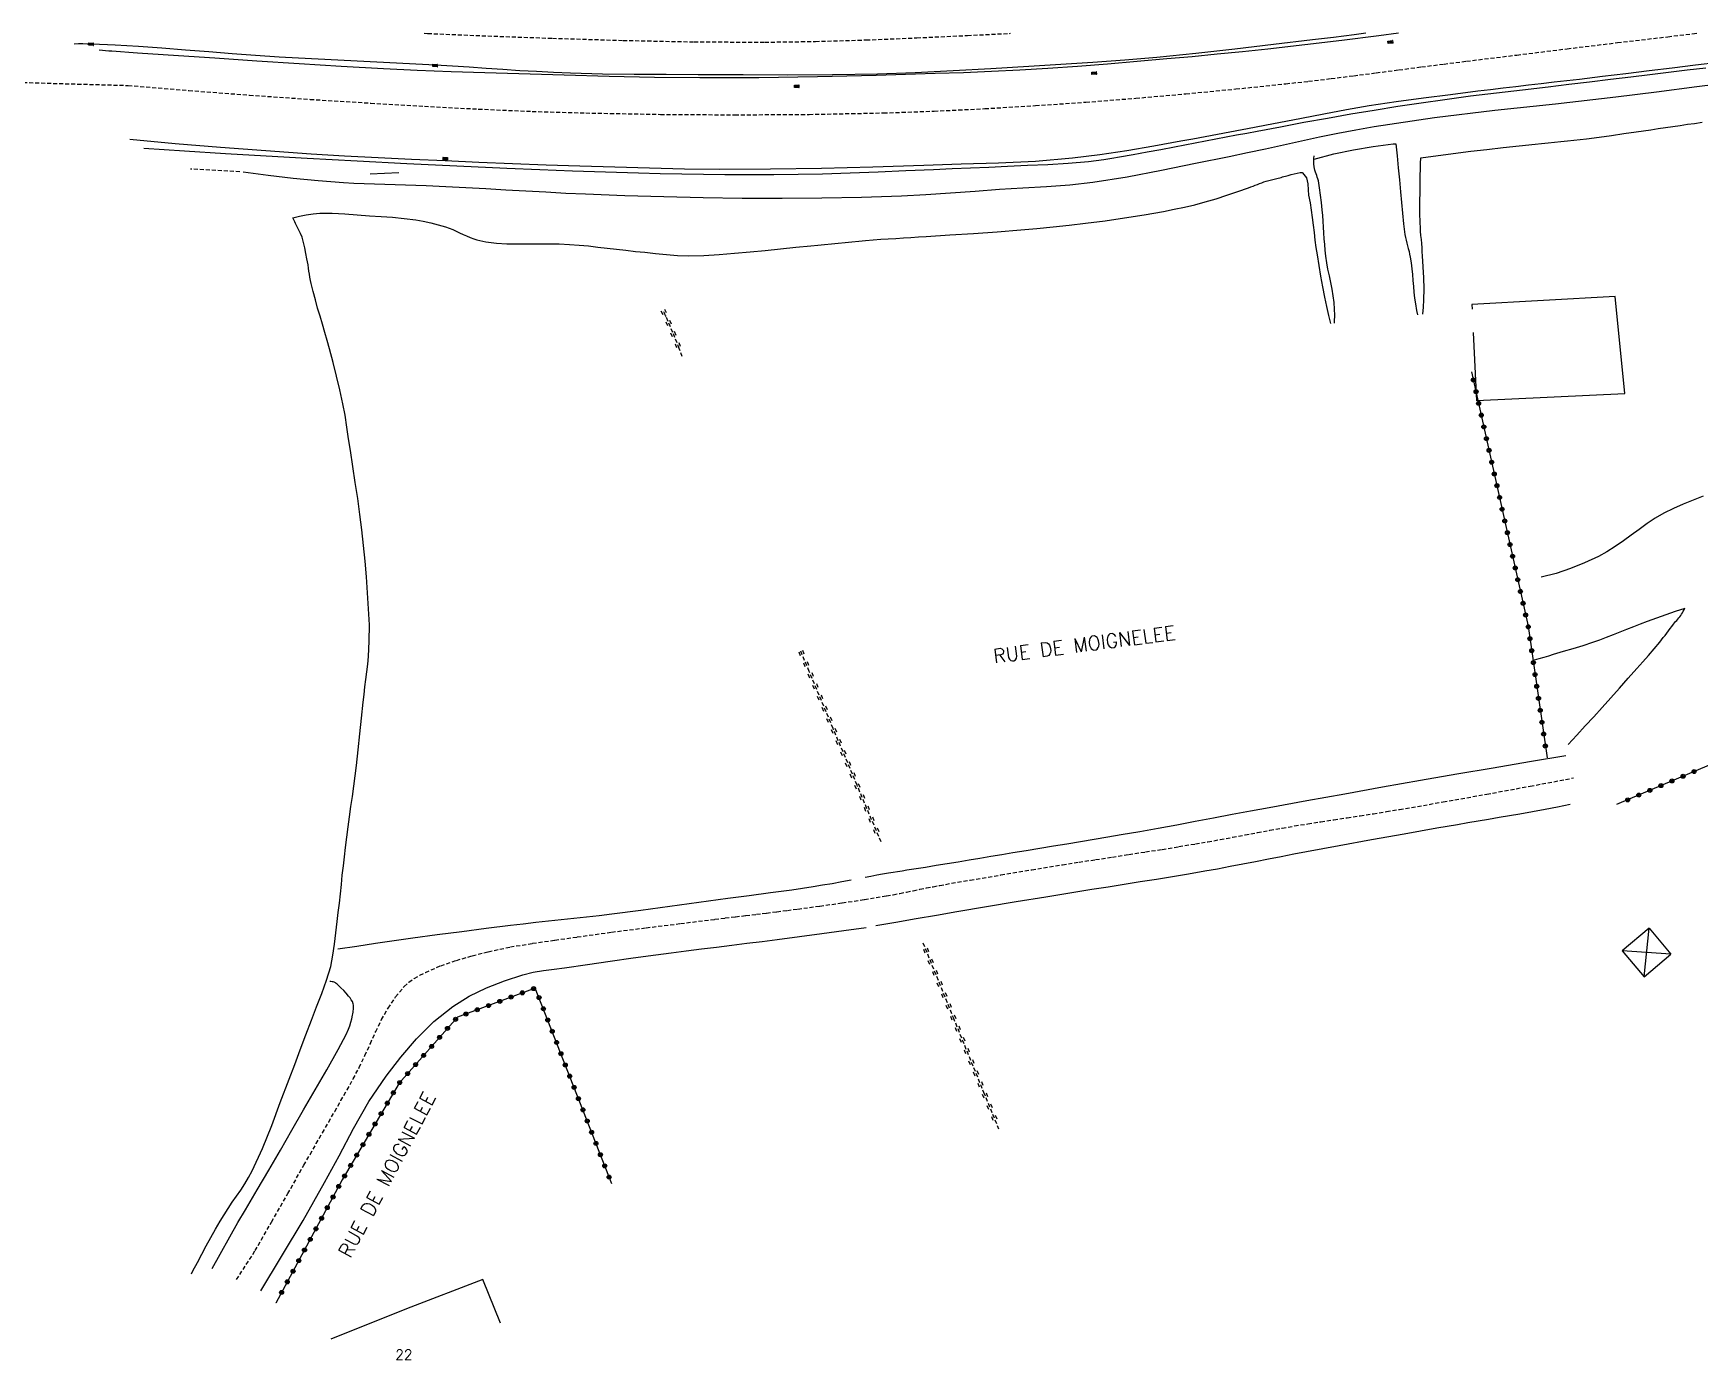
# Model space of a CAD drawing. Header units: millimetres. Extents: x 163000 to 164000, y 125000 to 126000.
# Drawn here: x 163433.7 to 163641.3, y 125834.8 to 126000 of the extents above; entities that cross this region are included whole.
import ezdxf
from ezdxf.enums import TextEntityAlignment as Align

# ---------------------------------------------------------------- set-up
doc = ezdxf.new("R2010")
doc.units = ezdxf.units.MM
doc.linetypes.add('DASHED', pattern=[0.75, 0.5, -0.25])
doc.layers.get('0').update_dxf_attribs({"linetype": 'CONTINUOUS'})
for name, color, linetype in [('W0001', 6, 'DASHED'), ('W0008', 7, 'CONTINUOUS'), ('W0010', 4, 'CONTINUOUS'), ('W0071', 7, 'CONTINUOUS'), ('W0101', 7, 'CONTINUOUS'), ('W0112', 1, 'DASHED'), ('W0120', 7, 'CONTINUOUS'), ('W0211', 2, 'CONTINUOUS'), ('W0214', 2, 'CONTINUOUS'), ('W0220', 5, 'DASHED'), ('W0323', 7, 'CONTINUOUS'), ('W0333', 7, 'CONTINUOUS'), ('W0401', 7, 'CONTINUOUS'), ('W0600', 7, 'CONTINUOUS'), ('W0989', 7, 'CONTINUOUS'), ('W0991', 7, 'CONTINUOUS')]:
    doc.layers.add(name, color=color, linetype=linetype)
doc.styles.get("Standard").update_dxf_attribs({"font": 'romans.shx', "width": 0.85})

# ---------------------------------------------------------------- blocks, each defined once
blk = doc.blocks.new('T401')
for p, q in [((-0.3, 0.3), (0, 0.3)), ((-0.3, -0.25), (-0.3, 0.3)), ((-0.3, 0.15), (0, 0.15)), ((-0.3, 0), (0, 0)), ((0, 0.3), (0, -0.25)), ((-0.3, -0.15), (0, -0.15)), ((-0.3, -0.25), (-0.3, -0.3)), ((-0.3, -0.3), (0, -0.3)), ((0, -0.3), (0, -0.25))]:
    blk.add_line(p, q)
blk = doc.blocks.new('t220o')
at = {"color": 0, "linetype": 'Continuous'}
for p, q in [((-0.25, 0.25), (0.25, 0.25)), ((-0.25, -0.25), (0.25, -0.25))]:
    blk.add_line(p, q, dxfattribs=at)
blk = doc.blocks.new('t323o')
at = {"color": 0, "linetype": 'Continuous'}
for radius in [0.25, 0.15]:
    blk.add_circle((0, 0), radius, dxfattribs=at)

msp = doc.modelspace()

# ---------------------------------------------------------------- linework, layer by layer
at = {"layer": 'W0001'}
for points in [[(163424.98, 125994.09), (163445.55, 125993.51), (163453.1, 125992.88), (163460.66, 125992.31), (163468.22, 125991.78), (163475.78, 125991.31), (163482.47, 125990.92), (163489.17, 125990.57), (163495.87, 125990.28), (163502.57, 125990.08), (163511.84, 125989.91), (163521.11, 125989.85), (163530.38, 125989.91), (163539.65, 125990.09), (163545.96, 125990.31), (163552.26, 125990.62), (163558.56, 125991), (163564.85, 125991.43), (163571.08, 125991.92), (163577.31, 125992.47), (163583.53, 125993.07), (163589.75, 125993.72), (163592.57, 125994.03), (163595.39, 125994.37), (163598.2, 125994.72), (163601.02, 125995.08), (163603.83, 125995.45), (163606.64, 125995.82), (163609.45, 125996.18), (163612.27, 125996.53), (163618.54, 125997.3), (163624.8, 125998.08), (163631.07, 125998.84), (163637.34, 125999.58), (163640.64, 125999.97), (163640.92, 126000)], [(163482.43, 126000), (163482.86, 125999.98), (163489.59, 125999.7), (163498.4, 125999.39), (163507.22, 125999.12), (163516.04, 125998.94), (163524.86, 125998.9), (163531.17, 125998.99), (163537.48, 125999.18), (163543.79, 125999.44), (163550.09, 125999.73), (163555.46, 126000)], [(163459.05, 125844.79), (163459.05, 125844.79), (163461.38, 125848.41), (163463.4, 125851.96), (163465.43, 125855.5), (163467.45, 125859.05), (163468.22, 125860.39), (163468.99, 125861.73), (163469.76, 125863.07), (163470.53, 125864.41), (163471.29, 125865.75), (163472.06, 125867.09), (163472.82, 125868.43), (163473.58, 125869.78), (163474.34, 125871.22), (163475.04, 125872.7), (163475.72, 125874.19), (163476.39, 125875.68), (163477.13, 125877.17), (163477.94, 125878.62), (163478.87, 125880), (163479.94, 125881.29), (163480.53, 125881.84), (163481.19, 125882.3), (163481.89, 125882.7), (163482.6, 125883.06), (163484.49, 125883.88), (163486.44, 125884.55), (163488.42, 125885.12), (163490.4, 125885.63), (163493.16, 125886.22), (163495.93, 125886.68), (163498.72, 125887.07), (163501.5, 125887.47), (163505.78, 125888.07), (163510.07, 125888.61), (163514.35, 125889.14), (163518.64, 125889.67), (163519.93, 125889.83), (163521.22, 125889.99), (163522.51, 125890.14), (163523.8, 125890.29), (163525.08, 125890.45), (163526.37, 125890.61), (163527.66, 125890.77), (163528.95, 125890.94), (163531.72, 125891.32), (163534.49, 125891.71), (163537.26, 125892.13), (163540.03, 125892.58), (163540.85, 125892.73), (163541.68, 125892.89), (163542.51, 125893.06), (163543.33, 125893.23), (163544.16, 125893.4), (163544.98, 125893.57), (163545.81, 125893.73), (163546.64, 125893.89), (163550.45, 125894.56), (163554.27, 125895.2), (163558.1, 125895.83), (163561.92, 125896.45), (163563.99, 125896.78), (163566.06, 125897.1), (163568.14, 125897.42), (163570.21, 125897.74), (163572.28, 125898.06), (163574.35, 125898.38), (163576.42, 125898.72), (163578.49, 125899.06), (163580.03, 125899.33), (163581.58, 125899.6), (163583.12, 125899.89), (163584.67, 125900.18), (163586.21, 125900.46), (163587.75, 125900.75), (163589.3, 125901.02), (163590.84, 125901.29), (163592.48, 125901.56), (163594.11, 125901.82), (163595.74, 125902.07), (163597.38, 125902.32), (163599.02, 125902.57), (163600.65, 125902.82), (163602.29, 125903.08), (163603.92, 125903.35), (163609.34, 125904.28), (163614.77, 125905.25), (163620.18, 125906.25), (163625.59, 125907.27)]]:
    msp.add_lwpolyline(points, dxfattribs=at)
at = {"layer": 'W0008'}
for points in [[(163599.73, 126000), (163598.27, 125999.81), (163595.67, 125999.49), (163593.08, 125999.18), (163588.23, 125998.59), (163583.39, 125998.02), (163578.54, 125997.47), (163573.68, 125996.99), (163569.7, 125996.65), (163565.71, 125996.36), (163561.71, 125996.1), (163557.72, 125995.85), (163553.01, 125995.57), (163548.3, 125995.31), (163543.59, 125995.09), (163538.87, 125994.93), (163533.29, 125994.82), (163527.72, 125994.8), (163522.14, 125994.82), (163516.57, 125994.85), (163512.58, 125994.86), (163508.6, 125994.87), (163504.62, 125994.92), (163500.64, 125995.03), (163498.53, 125995.12), (163496.43, 125995.23), (163494.33, 125995.35), (163492.23, 125995.49), (163490.13, 125995.63), (163488.03, 125995.77), (163485.94, 125995.91), (163483.83, 125996.03), (163481.4, 125996.16), (163478.96, 125996.29), (163476.53, 125996.41), (163474.09, 125996.53), (163471.66, 125996.65), (163469.22, 125996.77), (163466.79, 125996.9), (163464.35, 125997.05), (163461.43, 125997.24), (163458.52, 125997.45), (163455.6, 125997.68), (163452.69, 125997.91), (163449.77, 125998.14), (163446.85, 125998.34), (163443.93, 125998.51), (163441.01, 125998.65), (163440.47, 125998.67), (163439.93, 125998.68), (163439.39, 125998.68), (163438.84, 125998.67)], [(163445.77, 125986.81), (163451.41, 125986.3), (163457.06, 125985.82), (163462.71, 125985.39), (163468.36, 125985), (163472.52, 125984.75), (163476.69, 125984.53), (163480.85, 125984.34), (163485.02, 125984.16), (163489.22, 125983.97), (163493.42, 125983.8), (163497.63, 125983.64), (163501.83, 125983.5), (163506.16, 125983.36), (163510.5, 125983.23), (163514.83, 125983.13), (163519.17, 125983.08), (163525.55, 125983.11), (163531.93, 125983.22), (163538.3, 125983.38), (163544.68, 125983.58), (163549.31, 125983.73), (163553.94, 125983.87), (163558.57, 125984.1), (163563.19, 125984.48), (163566.58, 125984.89), (163569.94, 125985.42), (163573.3, 125986.01), (163576.65, 125986.6), (163578.18, 125986.87), (163579.72, 125987.15), (163581.24, 125987.43), (163582.77, 125987.73), (163584.3, 125988.02), (163585.83, 125988.32), (163587.36, 125988.61), (163588.89, 125988.9), (163591.7, 125989.44), (163594.5, 125989.99), (163597.32, 125990.52), (163600.14, 125991), (163603.51, 125991.51), (163606.89, 125991.97), (163610.27, 125992.4), (163613.66, 125992.82), (163615.24, 125993.02), (163616.82, 125993.21), (163618.41, 125993.39), (163619.99, 125993.58), (163621.57, 125993.76), (163623.16, 125993.94), (163624.74, 125994.13), (163626.32, 125994.31), (163629.21, 125994.66), (163632.1, 125995.01), (163634.99, 125995.36), (163637.87, 125995.72), (163640.76, 125996.07), (163643.65, 125996.41)], [(163624.61, 125910.02), (163620.08, 125909.26), (163615.56, 125908.5), (163611.03, 125907.73), (163606.51, 125906.94), (163601.8, 125906.11), (163597.08, 125905.26), (163592.37, 125904.41), (163587.66, 125903.55), (163585.36, 125903.13), (163583.06, 125902.7), (163580.76, 125902.27), (163578.46, 125901.84), (163576.16, 125901.41), (163573.86, 125900.99), (163571.55, 125900.58), (163569.25, 125900.17), (163567.56, 125899.88), (163565.87, 125899.59), (163564.18, 125899.31), (163562.49, 125899.04), (163560.8, 125898.76), (163559.11, 125898.49), (163557.42, 125898.21), (163555.73, 125897.93), (163554.37, 125897.71), (163553.01, 125897.48), (163551.65, 125897.25), (163550.29, 125897.03), (163548.93, 125896.8), (163547.57, 125896.57), (163546.21, 125896.35), (163544.85, 125896.13), (163544.28, 125896.04), (163543.7, 125895.95), (163543.12, 125895.86), (163542.55, 125895.77), (163541.97, 125895.68), (163541.39, 125895.59), (163540.82, 125895.5), (163540.24, 125895.4), (163539.51, 125895.28), (163538.79, 125895.15), (163538.06, 125895.01), (163537.34, 125894.88)], [(163538.67, 125888.88), (163541.19, 125889.33), (163543.71, 125889.77), (163546.24, 125890.2), (163548.76, 125890.63), (163552.46, 125891.26), (163556.17, 125891.87), (163559.87, 125892.48), (163563.58, 125893.09), (163565.59, 125893.41), (163567.6, 125893.73), (163569.61, 125894.05), (163571.62, 125894.36), (163573.63, 125894.68), (163575.63, 125895.01), (163577.64, 125895.34), (163579.64, 125895.69), (163581.23, 125895.97), (163582.82, 125896.27), (163584.4, 125896.57), (163585.99, 125896.88), (163587.57, 125897.19), (163589.16, 125897.5), (163590.74, 125897.8), (163592.33, 125898.1), (163596.38, 125898.85), (163600.43, 125899.59), (163604.49, 125900.32), (163608.55, 125901.04), (163609.84, 125901.27), (163611.13, 125901.49), (163612.42, 125901.71), (163613.72, 125901.93), (163615.01, 125902.15), (163616.3, 125902.37), (163617.6, 125902.59), (163618.89, 125902.82), (163620.46, 125903.11), (163622.03, 125903.4), (163623.59, 125903.69), (163625.16, 125903.99)], [(163471.68, 125885.99), (163474.02, 125886.34), (163476.35, 125886.68), (163478.69, 125887.02), (163481.02, 125887.34), (163484.06, 125887.76), (163487.1, 125888.16), (163490.14, 125888.56), (163493.18, 125888.94), (163494.76, 125889.12), (163496.34, 125889.3), (163497.91, 125889.47), (163499.49, 125889.64), (163501.07, 125889.8), (163502.65, 125889.98), (163504.22, 125890.15), (163505.8, 125890.34), (163509.42, 125890.8), (163513.03, 125891.29), (163516.65, 125891.79), (163520.26, 125892.29), (163522.91, 125892.64), (163525.57, 125892.99), (163528.22, 125893.35), (163530.86, 125893.75), (163532.05, 125893.94), (163533.25, 125894.14), (163534.44, 125894.36), (163535.62, 125894.59)], [(163462.08, 125843.4), (163462.08, 125843.4), (163467.36, 125852.17), (163467.36, 125852.17), (163467.36, 125852.17), (163467.36, 125852.17), (163468.67, 125854.52), (163470, 125856.87), (163471.84, 125860.22), (163473.63, 125863.61), (163475.53, 125866.96), (163477.69, 125870.14), (163479.53, 125872.51), (163481.48, 125874.79), (163483.62, 125876.93), (163485.98, 125878.82), (163488.03, 125880.1), (163490.19, 125881.15), (163492.42, 125882.02), (163494.7, 125882.76), (163495.98, 125883.08), (163497.29, 125883.28), (163498.6, 125883.44), (163499.91, 125883.62), (163502.75, 125884.04), (163505.59, 125884.46), (163508.44, 125884.85), (163511.28, 125885.24), (163513.17, 125885.49), (163515.06, 125885.74), (163516.95, 125885.97), (163518.84, 125886.21), (163520.74, 125886.44), (163522.63, 125886.68), (163524.52, 125886.91), (163526.41, 125887.16), (163529.17, 125887.52), (163531.94, 125887.89), (163534.7, 125888.26), (163537.46, 125888.64)], [(163456.02, 125846.18), (163456.02, 125846.18), (163459.23, 125851.89), (163459.23, 125851.89), (163459.23, 125851.89), (163459.23, 125851.89), (163460.18, 125853.48), (163461.63, 125855.96), (163463.08, 125858.44), (163464.51, 125860.93), (163465.94, 125863.41), (163467.4, 125865.92), (163468.86, 125868.42), (163470.3, 125870.93), (163471.71, 125873.46), (163472.05, 125874.08), (163472.39, 125874.7), (163472.72, 125875.33), (163473, 125875.98), (163473.16, 125876.41), (163473.3, 125876.85), (163473.42, 125877.29), (163473.51, 125877.74), (163473.54, 125877.91), (163473.57, 125878.09), (163473.6, 125878.26), (163473.62, 125878.43), (163473.63, 125878.61), (163473.63, 125878.79), (163473.61, 125878.96), (163473.58, 125879.14), (163473.49, 125879.41), (163473.35, 125879.65), (163473.19, 125879.88), (163473.02, 125880.1), (163472.72, 125880.47), (163472.4, 125880.82), (163472.06, 125881.15), (163471.71, 125881.47), (163471.6, 125881.57), (163471.48, 125881.66), (163471.36, 125881.75), (163471.22, 125881.82), (163471.09, 125881.86), (163470.95, 125881.89), (163470.81, 125881.91), (163470.67, 125881.91)]]:
    msp.add_lwpolyline(points, dxfattribs=at)
at = {"layer": 'W0010'}
for points in [[(163603.78, 126000), (163601.34, 125999.7), (163596.73, 125999.12), (163592.11, 125998.56), (163587.49, 125998.03), (163584.35, 125997.7), (163581.21, 125997.39), (163578.07, 125997.09), (163574.92, 125996.81), (163571.22, 125996.48), (163567.52, 125996.17), (163563.82, 125995.87), (163560.11, 125995.62), (163556.6, 125995.42), (163553.09, 125995.24), (163549.58, 125995.1), (163546.07, 125994.98), (163538.74, 125994.76), (163531.42, 125994.59), (163524.09, 125994.47), (163516.76, 125994.45), (163511.12, 125994.5), (163505.48, 125994.63), (163499.85, 125994.79), (163494.21, 125994.96), (163490, 125995.09), (163485.78, 125995.22), (163481.57, 125995.38), (163477.36, 125995.57), (163472.1, 125995.86), (163466.84, 125996.19), (163461.59, 125996.55), (163456.34, 125996.9), (163453.13, 125997.11), (163449.93, 125997.32), (163446.73, 125997.53), (163443.52, 125997.76), (163443.13, 125997.79), (163442.73, 125997.82), (163442.34, 125997.86), (163441.94, 125997.89)], [(163447.51, 125985.68), (163452.59, 125985.35), (163457.68, 125985.03), (163462.76, 125984.73), (163467.84, 125984.44), (163474.06, 125984.11), (163480.28, 125983.79), (163486.5, 125983.49), (163492.72, 125983.22), (163496.82, 125983.05), (163500.92, 125982.89), (163505.02, 125982.74), (163509.13, 125982.62), (163511.82, 125982.55), (163514.51, 125982.5), (163517.2, 125982.46), (163519.89, 125982.44), (163522.93, 125982.43), (163525.97, 125982.44), (163529, 125982.47), (163532.04, 125982.52), (163535.5, 125982.62), (163538.96, 125982.76), (163542.42, 125982.91), (163545.88, 125983.05), (163548.17, 125983.15), (163550.47, 125983.24), (163552.77, 125983.34), (163555.07, 125983.45), (163557.59, 125983.57), (163560.12, 125983.68), (163562.64, 125983.83), (163565.16, 125984.04), (163566.13, 125984.16), (163567.1, 125984.3), (163568.06, 125984.46), (163569.02, 125984.62), (163570.74, 125984.91), (163572.46, 125985.23), (163574.17, 125985.55), (163575.89, 125985.88), (163577.17, 125986.12), (163578.46, 125986.36), (163579.75, 125986.6), (163581.03, 125986.85), (163582.32, 125987.09), (163583.6, 125987.34), (163584.89, 125987.58), (163586.17, 125987.82), (163589.09, 125988.37), (163592.01, 125988.92), (163594.93, 125989.45), (163597.85, 125989.96), (163600.77, 125990.45), (163603.69, 125990.92), (163606.62, 125991.36), (163609.55, 125991.78), (163612.77, 125992.2), (163615.99, 125992.59), (163619.22, 125992.96), (163622.44, 125993.35), (163625.01, 125993.66), (163627.59, 125993.97), (163630.17, 125994.28), (163632.74, 125994.6), (163635.07, 125994.88), (163637.4, 125995.16), (163639.73, 125995.44), (163642.06, 125995.72)]]:
    msp.add_lwpolyline(points, dxfattribs=at)
at = {"layer": 'W0071'}
for points in [[(163641.74, 125942.36), (163640.49, 125941.88), (163639.24, 125941.38), (163638.02, 125940.83), (163636.82, 125940.23), (163635.76, 125939.61), (163634.74, 125938.94), (163633.75, 125938.23), (163632.77, 125937.51), (163631.79, 125936.79), (163630.78, 125936.09), (163629.75, 125935.44), (163628.68, 125934.85), (163626.96, 125934.05), (163625.2, 125933.35), (163623.4, 125932.75), (163621.57, 125932.26)], [(163639.43, 125928.38), (163638.25, 125927.98), (163637.08, 125927.58), (163635.9, 125927.16), (163634.74, 125926.74), (163633.89, 125926.42), (163633.04, 125926.09), (163632.19, 125925.76), (163631.35, 125925.42), (163630.51, 125925.09), (163629.66, 125924.76), (163628.81, 125924.44), (163627.95, 125924.14), (163626.74, 125923.74), (163625.51, 125923.36), (163624.28, 125923), (163623.05, 125922.63), (163622.46, 125922.45), (163621.87, 125922.27), (163621.28, 125922.09), (163620.7, 125921.92)], [(163624.92, 125911.44), (163625.98, 125912.59), (163627.04, 125913.74), (163628.1, 125914.9), (163629.15, 125916.06), (163630.24, 125917.26), (163631.32, 125918.47), (163632.4, 125919.68), (163633.48, 125920.9), (163634.2, 125921.71), (163634.92, 125922.53), (163635.63, 125923.35), (163636.33, 125924.19), (163636.55, 125924.46), (163636.76, 125924.74), (163636.98, 125925.02), (163637.19, 125925.3), (163637.4, 125925.59), (163637.61, 125925.87), (163637.83, 125926.15), (163638.04, 125926.43), (163638.17, 125926.58), (163638.3, 125926.74), (163638.43, 125926.89), (163638.56, 125927.04), (163638.68, 125927.19), (163638.81, 125927.35), (163638.93, 125927.51), (163639.05, 125927.67), (163639.15, 125927.84), (163639.25, 125928.02), (163639.35, 125928.2), (163639.43, 125928.38)]]:
    msp.add_lwpolyline(points, dxfattribs=at)
at = {"layer": 'W0101'}
for points in [[(163491.95, 125839.37), (163489.74, 125844.81), (163480.21, 125841.15)], [(163480.21, 125841.15), (163470.79, 125837.37)]]:
    msp.add_lwpolyline(points, dxfattribs=at)
at = {"layer": 'W0112'}
msp.add_lwpolyline([(163459.48, 125982.75), (163453.33, 125983.09)], dxfattribs=at)
at = {"layer": 'W0120'}
msp.add_lwpolyline([(163475.69, 125982.49), (163479.27, 125982.66)], dxfattribs=at)
at = {"layer": 'W0211'}
for points in [[(163645.99, 125993.94), (163640.95, 125993.33), (163635.91, 125992.68), (163630.87, 125992.05), (163623.34, 125991.19), (163615.79, 125990.37), (163608.25, 125989.46), (163600.74, 125988.36), (163598.48, 125987.96), (163596.21, 125987.53), (163593.96, 125987.06), (163591.71, 125986.57), (163589.46, 125986.08), (163587.22, 125985.58), (163584.97, 125985.1), (163582.71, 125984.64), (163578.48, 125983.78), (163574.25, 125982.9), (163570, 125982.09), (163565.73, 125981.43), (163562.83, 125981.11), (163559.92, 125980.89), (163557, 125980.72), (163554.09, 125980.54), (163551.04, 125980.31), (163547.98, 125980.08), (163544.92, 125979.87), (163541.86, 125979.72), (163536.91, 125979.56), (163531.96, 125979.46), (163527, 125979.43), (163522.05, 125979.44), (163517.17, 125979.5), (163512.29, 125979.62), (163507.41, 125979.78), (163502.53, 125979.96), (163500.05, 125980.07), (163497.56, 125980.2), (163495.08, 125980.34), (163492.59, 125980.48), (163490.11, 125980.63), (163487.63, 125980.77), (163485.14, 125980.9), (163482.66, 125981.02), (163481.37, 125981.07), (163480.08, 125981.1), (163478.8, 125981.13), (163477.51, 125981.16), (163476.22, 125981.2), (163474.94, 125981.24), (163473.65, 125981.3), (163472.36, 125981.37), (163469.24, 125981.62), (163466.12, 125981.92), (163463.01, 125982.28), (163459.9, 125982.69)], [(163603.47, 125986.23), (163603.61, 125984.74), (163603.75, 125983.26), (163603.89, 125981.77), (163604.04, 125980.28), (163604.15, 125978.95), (163604.26, 125977.61), (163604.39, 125976.27), (163604.58, 125974.94), (163604.64, 125974.58), (163604.72, 125974.23), (163604.81, 125973.88), (163604.91, 125973.54), (163605, 125973.19), (163605.09, 125972.84), (163605.17, 125972.49), (163605.24, 125972.14), (163605.35, 125971.41), (163605.44, 125970.68), (163605.52, 125969.95), (163605.58, 125969.22), (163605.64, 125968.49), (163605.71, 125967.76), (163605.79, 125967.03), (163605.9, 125966.3), (163606.04, 125965.48), (163606.15, 125964.96)], [(163595.81, 125963.91), (163595.82, 125964.13), (163595.85, 125964.9), (163595.83, 125965.67), (163595.76, 125966.5), (163595.65, 125967.33), (163595.5, 125968.16), (163595.34, 125968.98), (163595.17, 125969.79), (163595, 125970.61), (163594.85, 125971.43), (163594.73, 125972.26), (163594.66, 125972.98), (163594.59, 125973.7), (163594.54, 125974.42), (163594.49, 125975.14), (163594.45, 125975.87), (163594.4, 125976.59), (163594.34, 125977.31), (163594.27, 125978.03), (163594.18, 125978.93), (163594.08, 125979.84), (163593.96, 125980.74), (163593.8, 125981.63), (163593.74, 125981.86), (163593.67, 125982.07), (163593.6, 125982.29), (163593.52, 125982.5), (163593.45, 125982.72), (163593.38, 125982.94), (163593.32, 125983.16), (163593.28, 125983.38), (163593.24, 125983.73), (163593.23, 125984.07), (163593.24, 125984.41), (163593.28, 125984.76)]]:
    msp.add_lwpolyline(points, dxfattribs=at)
at = {"layer": 'W0214'}
for points in [[(163606.56, 125984.49), (163608.11, 125984.71), (163609.67, 125984.92), (163611.23, 125985.13), (163612.79, 125985.32), (163614.79, 125985.55), (163616.8, 125985.77), (163618.8, 125985.98), (163620.81, 125986.19), (163621.61, 125986.27), (163622.41, 125986.36), (163623.21, 125986.44), (163624.01, 125986.52), (163624.82, 125986.6), (163625.62, 125986.69), (163626.42, 125986.78), (163627.21, 125986.88), (163628.76, 125987.08), (163630.31, 125987.29), (163631.85, 125987.52), (163633.4, 125987.74), (163634.31, 125987.87), (163635.22, 125988), (163636.13, 125988.14), (163637.04, 125988.27), (163637.94, 125988.4), (163638.85, 125988.54), (163639.76, 125988.67), (163640.67, 125988.79), (163641.61, 125988.92)], [(163593.28, 125984.35), (163595.71, 125984.98), (163598.16, 125985.51), (163600.64, 125985.92), (163603.13, 125986.22), (163603.21, 125986.23), (163603.3, 125986.23), (163603.38, 125986.23), (163603.47, 125986.23)], [(163606.83, 125965.03), (163606.9, 125965.88), (163606.94, 125966.83), (163606.96, 125968.19), (163606.92, 125969.56), (163606.86, 125970.92), (163606.79, 125972.28), (163606.75, 125972.79), (163606.72, 125973.3), (163606.67, 125973.81), (163606.63, 125974.32), (163606.58, 125974.84), (163606.54, 125975.35), (163606.51, 125975.86), (163606.48, 125976.37), (163606.45, 125977.69), (163606.45, 125979), (163606.46, 125980.32), (163606.48, 125981.64), (163606.49, 125982.35), (163606.51, 125983.06), (163606.53, 125983.78), (163606.56, 125984.49)], [(163466.05, 125977.03), (163466.88, 125977.24), (163467.73, 125977.4), (163468.58, 125977.52), (163469.43, 125977.59), (163470.98, 125977.62), (163472.53, 125977.54), (163474.07, 125977.41), (163475.6, 125977.29), (163477.05, 125977.19), (163478.49, 125977.09), (163479.94, 125976.96), (163481.38, 125976.77), (163482.32, 125976.6), (163483.25, 125976.41), (163484.17, 125976.17), (163485.08, 125975.9), (163485.53, 125975.74), (163485.98, 125975.56), (163486.41, 125975.37), (163486.84, 125975.16), (163487.28, 125974.96), (163487.71, 125974.77), (163488.15, 125974.58), (163488.6, 125974.42), (163488.98, 125974.3), (163489.35, 125974.19), (163489.73, 125974.1), (163490.12, 125974.03), (163491.42, 125973.88), (163492.72, 125973.8), (163494.03, 125973.78), (163495.33, 125973.78), (163496.63, 125973.8), (163497.93, 125973.8), (163499.23, 125973.78), (163500.53, 125973.72), (163501.71, 125973.63), (163502.88, 125973.52), (163504.05, 125973.39), (163505.22, 125973.25), (163506.39, 125973.11), (163507.56, 125972.98), (163508.73, 125972.85), (163509.9, 125972.73), (163511.25, 125972.6), (163512.6, 125972.46), (163513.96, 125972.35), (163515.32, 125972.3), (163517.25, 125972.34), (163519.17, 125972.47), (163521.09, 125972.64), (163523.01, 125972.81), (163524.91, 125972.97), (163526.8, 125973.15), (163528.7, 125973.35), (163530.59, 125973.53), (163531.44, 125973.62), (163532.3, 125973.71), (163533.15, 125973.79), (163534, 125973.88), (163534.85, 125973.97), (163535.7, 125974.05), (163536.56, 125974.13), (163537.41, 125974.21), (163538.35, 125974.28), (163539.29, 125974.35), (163540.23, 125974.41), (163541.18, 125974.47), (163542.12, 125974.53), (163543.06, 125974.58), (163544, 125974.64), (163544.95, 125974.71), (163547.89, 125974.9), (163550.84, 125975.09), (163553.79, 125975.3), (163556.73, 125975.53), (163558.75, 125975.71), (163560.76, 125975.89), (163562.78, 125976.1), (163564.79, 125976.34), (163567.23, 125976.66), (163569.66, 125977.01), (163572.09, 125977.4), (163574.52, 125977.83), (163575.82, 125978.09), (163577.12, 125978.36), (163578.41, 125978.66), (163579.69, 125979), (163581.06, 125979.4), (163582.41, 125979.85), (163583.76, 125980.31), (163585.11, 125980.78), (163585.38, 125980.88), (163585.66, 125980.98), (163585.93, 125981.08), (163586.2, 125981.19), (163586.47, 125981.29), (163586.74, 125981.39), (163587.02, 125981.49), (163587.29, 125981.58), (163587.46, 125981.63), (163587.63, 125981.67), (163587.79, 125981.71), (163587.96, 125981.75), (163588.13, 125981.79), (163588.3, 125981.83), (163588.47, 125981.87), (163588.64, 125981.92), (163588.81, 125981.96), (163588.99, 125982.01), (163589.16, 125982.06), (163589.34, 125982.11), (163589.51, 125982.16), (163589.69, 125982.21), (163589.86, 125982.26), (163590.04, 125982.3), (163590.41, 125982.4), (163590.78, 125982.51), (163591.16, 125982.6), (163591.55, 125982.66), (163591.62, 125982.67), (163591.69, 125982.68), (163591.77, 125982.68), (163591.84, 125982.64), (163592.31, 125982.01), (163592.49, 125981.24), (163592.52, 125980.49), (163592.58, 125979.84), (163592.76, 125978.91), (163592.9, 125977.99), (163593.03, 125977.05), (163593.15, 125976.12), (163593.26, 125975.19), (163593.37, 125974.26), (163593.5, 125973.33), (163593.64, 125972.4), (163593.85, 125971.08), (163594.06, 125969.76), (163594.3, 125968.44), (163594.56, 125967.13), (163594.8, 125965.99), (163595.07, 125964.86), (163595.32, 125963.86)], [(163453.43, 125845.52), (163453.63, 125845.88), (163454.18, 125846.92), (163454.73, 125847.96), (163455.29, 125849), (163455.85, 125850.04), (163456.42, 125851.07), (163457.01, 125852.09), (163457.5, 125852.87), (163458, 125853.65), (163458.52, 125854.42), (163459.05, 125855.18), (163459.57, 125855.95), (163460.07, 125856.73), (163460.55, 125857.52), (163461, 125858.34), (163462.3, 125861.12), (163463.44, 125863.98), (163464.5, 125866.87), (163465.59, 125869.74), (163466.3, 125871.57), (163467, 125873.42), (163467.69, 125875.26), (163468.38, 125877.11), (163469.01, 125878.76), (163469.67, 125880.42), (163470.28, 125882.09), (163470.78, 125883.8), (163471.06, 125885.18), (163471.26, 125886.58), (163471.42, 125887.98), (163471.58, 125889.38), (163471.73, 125890.53), (163471.86, 125891.69), (163471.99, 125892.84), (163472.11, 125894), (163472.23, 125895.15), (163472.36, 125896.31), (163472.49, 125897.46), (163472.62, 125898.62), (163472.79, 125899.89), (163472.96, 125901.17), (163473.13, 125902.44), (163473.31, 125903.71), (163473.48, 125904.98), (163473.66, 125906.26), (163473.82, 125907.53), (163473.98, 125908.81), (163474.21, 125910.78), (163474.43, 125912.75), (163474.63, 125914.72), (163474.83, 125916.7), (163474.94, 125917.65), (163475.05, 125918.6), (163475.17, 125919.55), (163475.29, 125920.49), (163475.39, 125921.45), (163475.48, 125922.4), (163475.55, 125923.36), (163475.59, 125924.31), (163475.6, 125926.32), (163475.51, 125928.33), (163475.38, 125930.33), (163475.23, 125932.33), (163475.07, 125934.28), (163474.88, 125936.22), (163474.66, 125938.16), (163474.42, 125940.09), (163474.15, 125942.09), (163473.85, 125944.08), (163473.54, 125946.07), (163473.23, 125948.06), (163473.01, 125949.52), (163472.8, 125950.97), (163472.57, 125952.43), (163472.3, 125953.87), (163471.93, 125955.6), (163471.51, 125957.31), (163471.07, 125959.02), (163470.62, 125960.72), (163470.34, 125961.74), (163470.05, 125962.75), (163469.75, 125963.77), (163469.45, 125964.78), (163469.15, 125965.79), (163468.87, 125966.81), (163468.6, 125967.83), (163468.35, 125968.86), (163468.27, 125969.24), (163468.2, 125969.62), (163468.13, 125970), (163468.07, 125970.39), (163468.02, 125970.77), (163467.96, 125971.16), (163467.89, 125971.54), (163467.82, 125971.92), (163467.69, 125972.6), (163467.56, 125973.28), (163467.41, 125973.96), (163467.22, 125974.62), (163467.04, 125975.06), (163466.83, 125975.49), (163466.61, 125975.91), (163466.4, 125976.33), (163466.31, 125976.51), (163466.22, 125976.68), (163466.14, 125976.86), (163466.05, 125977.03)]]:
    msp.add_lwpolyline(points, dxfattribs=at)
at = {"layer": 'W0220'}
for points in [[(163514.58, 125959.74), (163514.2, 125960.74), (163513.4, 125962.75), (163512.56, 125964.74), (163512.49, 125964.88), (163512.42, 125965.03), (163512.35, 125965.17), (163512.28, 125965.31)], [(163539.33, 125899.3), (163536.34, 125906.37), (163533.36, 125913.44), (163530.39, 125920.52), (163529.28, 125923.18)], [(163544.55, 125886.74), (163548.31, 125877.45), (163552.09, 125868.16), (163553.98, 125863.57)]]:
    msp.add_lwpolyline(points, dxfattribs=at)
at = {"layer": 'W0323'}
for points in [[(163690.84, 125992.82), (163700.73, 125950.37), (163679.69, 125940.08), (163677.83, 125933.7), (163681.38, 125924.77), (163645.22, 125910.04), (163630.95, 125903.95)], [(163612.89, 125957.84), (163619.93, 125926.16), (163622.28, 125909.76)], [(163505.79, 125856.72), (163496.27, 125881.11), (163486.56, 125877.47), (163479.29, 125869.24), (163472.23, 125857.23), (163463.96, 125841.88), (163463.96, 125841.88)]]:
    msp.add_lwpolyline(points, dxfattribs=at)
at = {"layer": 'W0333'}
for points in [[(163613.5, 125954.26), (163631.98, 125955.13), (163630.75, 125967.23), (163612.91, 125966.25), (163612.94, 125965.65)], [(163613.08, 125962.75), (163613.49, 125954.24)]]:
    msp.add_lwpolyline(points, dxfattribs=at)
at = {"layer": 'W0600'}
for points in [[(163634.99, 125888.55), (163637.71, 125885.33), (163631.64, 125885.73)], [(163634.99, 125888.55), (163631.64, 125885.73), (163634.36, 125882.51), (163637.71, 125885.33)], [(163634.36, 125882.51), (163634.99, 125888.55)]]:
    msp.add_lwpolyline(points, dxfattribs=at)

# ---------------------------------------------------------------- block references
at = {"layer": 'W0220'}
for p, rotation in [((163512.29, 125965.28), 117.9233054684158), ((163512.91, 125963.91), 112.8870523853233), ((163513.48, 125962.53), 111.7374475451708), ((163514.04, 125961.14), 111.7374475451708), ((163529.44, 125922.8), 112.6725963698159), ((163530.02, 125921.42), 112.6725963698159), ((163530.6, 125920.04), 112.7576415418828), ((163531.18, 125918.65), 112.7576415418828), ((163531.76, 125917.27), 112.7576415418828), ((163532.34, 125915.89), 112.7576415418828), ((163532.92, 125914.5), 112.7576415418828), ((163533.5, 125913.12), 112.8426842275376), ((163534.08, 125911.74), 112.8426842275376), ((163534.66, 125910.35), 112.8426842275376), ((163535.25, 125908.97), 112.8426842275376), ((163535.83, 125907.59), 112.8426842275376), ((163536.41, 125906.21), 112.9277244258268), ((163537, 125904.83), 112.9277244258268), ((163537.58, 125903.44), 112.9277244258268), ((163538.16, 125902.06), 112.9277244258268), ((163538.75, 125900.68), 112.9277244258268), ((163544.93, 125885.8), 292.0299147038303), ((163545.49, 125884.41), 292.0299147038303), ((163546.05, 125883.02), 292.0299147038303), ((163546.62, 125881.63), 292.0299147038303), ((163547.18, 125880.24), 292.0299147038303), ((163547.74, 125878.85), 292.0299147038303), ((163548.3, 125877.46), 292.0299147038303), ((163548.87, 125876.07), 292.1725403359415), ((163549.44, 125874.68), 292.1725403359415), ((163550, 125873.29), 292.1725403359415), ((163550.57, 125871.9), 292.1725403359415), ((163551.13, 125870.52), 292.1725403359415), ((163551.7, 125869.13), 292.1725403359415), ((163552.27, 125867.74), 292.3151683464676), ((163552.84, 125866.35), 292.3151683464676), ((163553.41, 125864.96), 292.3151683464676)]:
    msp.add_blockref('t220o', p, dxfattribs=dict(at, rotation=rotation))
at = {"layer": 'W0323'}
for p, rotation in [((163613.11, 125956.84), 282.5357014020522), ((163613.44, 125955.38), 282.5357014020522), ((163613.76, 125953.91), 282.5357014020522), ((163614.09, 125952.45), 282.5357014020522), ((163614.41, 125950.99), 282.5357014020522), ((163614.74, 125949.52), 282.5357014020522), ((163615.06, 125948.06), 282.5357014020522), ((163615.39, 125946.59), 282.5357014020522), ((163615.71, 125945.13), 282.5357014020522), ((163616.04, 125943.67), 282.5357014020522), ((163616.37, 125942.2), 282.5357014020522), ((163616.69, 125940.74), 282.5357014020522), ((163617.02, 125939.27), 282.5357014020522), ((163617.34, 125937.81), 282.5357014020522), ((163617.67, 125936.34), 282.5357014020522), ((163617.99, 125934.88), 282.5357014020522), ((163618.32, 125933.42), 282.5357014020522), ((163618.64, 125931.95), 282.5357014020522), ((163618.97, 125930.49), 282.5357014020522), ((163619.3, 125929.02), 282.5357014020522), ((163619.62, 125927.56), 282.5357014020522), ((163619.94, 125926.09), 278.1525946796124), ((163620.15, 125924.61), 278.1525946796124), ((163620.37, 125923.12), 278.1525946796124), ((163620.58, 125921.64), 278.1525946796124), ((163620.79, 125920.15), 278.1525946796124), ((163621, 125918.67), 278.1525946796124), ((163621.22, 125917.18), 278.1525946796124), ((163621.43, 125915.7), 278.1525946796124), ((163621.64, 125914.21), 278.1525946796124), ((163621.86, 125912.73), 278.1525946796124), ((163622.07, 125911.24), 278.1525946796124), ((163636.47, 125906.31), 203.0963226020458), ((163637.84, 125906.9), 203.0963226020458), ((163639.22, 125907.48), 203.0963226020458), ((163640.6, 125908.07), 203.0963226020458), ((163632.33, 125904.54), 203.0963226020458), ((163633.71, 125905.13), 203.0963226020458), ((163635.09, 125905.72), 203.0963226020458), ((163491.85, 125879.45), 200.5579865499837), ((163493.25, 125879.98), 200.5579865499837), ((163494.66, 125880.51), 200.5579865499837), ((163496.06, 125881.03), 200.5579865499837), ((163496.73, 125879.92), 111.327544262274), ((163486.33, 125877.21), 228.5413799800338), ((163487.63, 125877.87), 200.5579865499837), ((163489.04, 125878.4), 200.5579865499837), ((163490.44, 125878.93), 200.5579865499837), ((163497.28, 125878.52), 111.327544262274), ((163485.33, 125876.08), 228.5413799800338), ((163497.82, 125877.12), 111.327544262274), ((163498.37, 125875.72), 111.327544262274), ((163483.35, 125873.83), 228.5413799800338), ((163484.34, 125874.96), 228.5413799800338), ((163498.91, 125874.33), 111.327544262274), ((163481.36, 125871.58), 228.5413799800338), ((163482.35, 125872.71), 228.5413799800338), ((163499.46, 125872.93), 111.327544262274), ((163500, 125871.53), 111.327544262274), ((163479.38, 125869.34), 228.5413799800338), ((163480.37, 125870.46), 228.5413799800338), ((163500.55, 125870.13), 111.327544262274), ((163478.59, 125868.06), 239.5455070645859), ((163501.1, 125868.74), 111.327544262274), ((163501.64, 125867.34), 111.327544262274), ((163477.07, 125865.47), 239.5455070645859), ((163477.83, 125866.77), 239.5455070645859), ((163502.19, 125865.94), 111.327544262274), ((163475.55, 125862.89), 239.5455070645859), ((163476.31, 125864.18), 239.5455070645859), ((163502.73, 125864.55), 111.327544262274), ((163503.28, 125863.15), 111.327544262274), ((163474.79, 125861.59), 239.5455070645859), ((163503.82, 125861.75), 111.327544262274), ((163473.27, 125859.01), 239.5455070645859), ((163474.03, 125860.3), 239.5455070645859), ((163504.37, 125860.35), 111.327544262274), ((163504.91, 125858.96), 111.327544262274), ((163471.78, 125856.4), 241.7048088543271), ((163472.51, 125857.71), 239.5455070645859), ((163505.46, 125857.56), 111.327544262274), ((163471.07, 125855.08), 241.7048088543271), ((163469.65, 125852.44), 241.7048088543271), ((163470.36, 125853.76), 241.7048088543271), ((163468.94, 125851.12), 241.7048088543271), ((163467.52, 125848.48), 241.7048088543271), ((163468.23, 125849.8), 241.7048088543271), ((163466.81, 125847.16), 241.7048088543271), ((163465.38, 125844.52), 241.7048088543271), ((163466.09, 125845.84), 241.7048088543271), ((163464.67, 125843.2), 241.7048088543271)]:
    msp.add_blockref('t323o', p, dxfattribs=dict(at, rotation=rotation))
at = {"layer": 'W0401'}
for p, rotation in [((163440.95, 125998.8), 87.86881637117062), ((163602.77, 125999.06), 97.34474761807951), ((163483.8, 125996.15), 86.81125720084252), ((163565.88, 125995.2), 93.91582873019294), ((163528.84, 125993.56), 90.06627947246048), ((163485.03, 125984.24), 267.4362586698008)]:
    msp.add_blockref('T401', p, dxfattribs=dict(at, rotation=rotation))

# ---------------------------------------------------------------- texts
at = {"layer": 'W0989'}
for rotation, p in [(7.4956, (163564.64, 125923.91)), (61.9711, (163477.81, 125857.87))]:
    msp.add_text('RUE DE MOIGNELEE', height=1.75, rotation=rotation, dxfattribs=at).set_placement(p, align=Align.MIDDLE_CENTER)
at = {"layer": 'W0991'}
msp.add_text('22', height=1.25, dxfattribs=at).set_placement((163479.9, 125835.45), align=Align.MIDDLE_CENTER)

doc.saveas('drawing.dxf')
